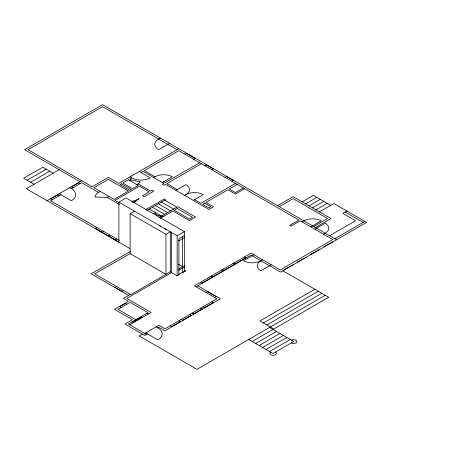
<?xml version="1.0" encoding="UTF-8"?>
<svg xmlns="http://www.w3.org/2000/svg" width="474" height="474" viewBox="0 0 474 474"><rect width="100%" height="100%" fill="white"/><g stroke="black" fill="none" stroke-linecap="round" stroke-linejoin="round"><path stroke-width="0.71" d="M170.296 271.857L170.296 231.827L165.965 234.334L165.965 274.357L130.113 253.655L94.658 273.818L130.788 294.668L170.296 271.857L177.157 275.815L178.894 274.813L178.894 238.789L184.38 235.619L184.38 231.62L126.108 197.972L118.885 202.143L118.885 242.167L26.301 188.717L59.232 169.71M184.38 271.643L184.38 235.619M270.695 352.17L270.304 352.466A3.271 1.884 0 0 0 271.258 354.955A3.271 1.884 0 0 0 275.637 354.623A3.271 1.884 0 0 0 275.441 352.075M153.055 214.005L155.419 212.565L156.017 214.787L163.34 216.499M27.166 180.215L46.233 169.206M30.632 182.217L49.699 171.209M47.098 200.727L81.759 180.713M50.854 198.89L57.787 194.891M71.651 186.886L78.583 182.881M60.962 194.725L50.564 200.727L119.318 240.419M69.631 187.716L71.361 188.717L81.759 182.715L98.515 192.391L100.251 191.389M160.331 138.023L158.6 139.018A13.071 7.548 0 0 0 158.6 149.695L169.573 143.355M178.817 148.694L118.737 183.385L108.339 177.377L92.163 186.72L28.031 149.695L102.562 106.668L177.086 149.695M139.243 171.541L150.222 177.88A13.071 7.548 0 0 1 131.736 177.88L129.71 179.048L131.156 179.883L140.245 181.998A9.806 5.658 0 0 1 138.088 183.882L136.79 184.635M140.979 172.542L143 171.375L163.797 183.385L162.357 184.214L164.087 185.216L165.533 184.38L208.862 209.401L213.484 206.729L205.971 202.392L227.929 189.719L235.436 194.056L244.679 188.717M129.858 180.63L131.156 179.883M98.515 192.391A12.253 7.074 0 0 0 94.942 197.018L107.183 197.391L108.913 196.39M184.884 154.198L186.62 153.197M153.689 177.543L154.986 176.796A12.253 7.074 0 0 1 172.323 176.796L162.357 182.549M193.552 159.199L195.282 158.198M131.938 201.776L133.757 200.727L134.409 201.1M199.619 162.701L165.1 182.632L163.654 181.797M132.554 202.173L138.74 198.6L139.172 198.849L132.987 202.422M133.656 202.783L135.493 201.728L134.841 201.349M201.349 163.702L166.83 183.634L177.229 189.636M96.785 227.407L95.049 228.409L129.817 248.477M204.815 165.704L206.551 164.703M101.987 232.414L103.717 231.413M175.931 190.388L185.897 184.635A12.253 7.074 0 0 1 185.897 194.642L184.599 195.389M211.748 169.71L213.484 168.708M145.506 209.786L164.229 198.973L165.533 199.726L146.928 210.468M108.048 235.916L109.784 234.914M114.986 239.915L116.717 238.914M225.037 177.377L226.773 176.375M159.063 217.471L177.661 206.729L195.572 217.068L189.505 220.57L172.897 210.983L160.188 218.324M193.262 200.395L203.228 194.642A12.253 7.074 0 0 0 185.897 194.642M231.97 181.382L233.706 180.381M235.436 183.385L200.917 203.31L194.565 199.643M237.172 184.38L229.226 188.972L235.436 192.557L243.381 187.971M177.157 275.815L177.157 235.791L184.38 231.62M114.892 287.499L116.628 286.497M121.824 291.504L123.56 290.503M277.539 205.686L293.139 196.68L330.976 218.532L315.382 227.538M279.245 206.676L293.139 198.653L327.564 218.532L313.675 226.548M130.356 294.419L123.358 298.454L128.371 301.351L114.507 309.356L132.418 319.695L124.976 323.991L144.718 335.468L147.461 333.886M178.894 268.811L184.38 265.641M184.38 266.975L178.894 270.144L178.461 269.896M119.703 306.69L125.48 303.354M302.092 201.853L313.355 195.347L330.686 205.355M182.757 272.082L178.461 274.565L178.894 274.813M185.684 270.891L182.65 272.645L182.65 236.621M305.558 203.856L316.822 197.35M309.024 205.852L320.288 199.353M312.49 207.855L323.754 201.349M315.957 209.858L327.22 203.352M302.116 221.879L303.852 220.878A12.253 7.074 0 0 1 321.182 220.878L310.784 226.886M319.423 211.86L333.868 203.518L366.58 222.407L280.501 272.106L251.036 255.095L196.153 286.782M129.734 324.749L151.046 312.443L126.825 298.454L171.6 272.603L171.6 232.58M201.64 283.28L212.038 277.278M212.903 276.775L223.301 270.773M224.172 270.269L234.571 264.267M235.436 263.769L245.834 257.761M253.922 254.763L243.523 260.765A12.253 7.074 0 0 0 249.016 262.596L250.592 262.78A12.253 7.074 0 0 0 260.854 260.765L262.59 259.764M314.801 229.203L325.2 223.201A12.253 7.074 0 0 1 325.2 233.208L323.469 234.209M205.971 292.452L207.707 291.451M346.938 211.066L342.892 213.401L355.601 220.742L329.608 235.75M142.407 334.134L139.226 335.971L197.018 369.335L325.247 295.272M135.884 319.695L117.973 309.356L130.101 302.353L148.012 312.692L128.436 323.991L144.724 333.465L158.867 325.294L164.952 328.808L216.95 298.792L194.417 285.781L251.036 253.092L280.211 269.937L332.784 239.583L300.285 220.825L291.042 226.157L289.744 225.411L298.987 220.072L178.817 150.696L144.297 170.622L154.986 176.796M156.13 326.876L157.86 327.878L158.867 327.297L164.952 330.811L220.416 298.792L197.883 285.781M214.639 297.453L216.369 296.457M271.258 264.77L260.854 270.773A12.253 7.074 0 0 1 260.854 260.765M171.6 326.639L180.262 321.639M182.573 320.306L191.241 315.299M193.552 313.966L202.214 308.965M204.525 307.626L213.193 302.625M334.804 238.754L364.85 221.405M314.849 289.264L259.959 320.951L273.83 328.962L328.713 297.275L282.812 270.773M263.425 322.954L318.315 291.267M266.892 324.957L321.781 293.27M252.192 341.481L272.988 329.477M255.658 343.484L276.455 331.48M259.124 345.487L279.921 333.477M262.59 347.489L283.387 335.479M266.056 349.486L286.853 337.482M269.522 351.489L290.319 339.485M130.113 253.655L130.113 213.632L134.48 211.149M130.356 251.534L91.18 273.806L128.614 295.421M184.38 237.622L178.894 240.739L178.449 240.484M291.492 340.16L292.008 339.935A3.271 1.884 0 0 1 296.321 340.486A3.271 1.884 0 0 1 295.74 343.01A3.271 1.884 0 0 1 291.332 342.903M345.202 212.068L363.114 222.407M336.54 239.749L102.562 104.665L24.565 149.695L80.029 181.714M186.329 153.363L194.998 158.363M206.261 164.869L213.193 168.874M226.483 176.547L233.415 180.547M332.784 241.918L323.831 246.758L324.115 246.924M319.494 249.591L310.541 254.425L310.831 254.597M306.21 257.264L297.251 262.098L297.542 262.264M292.92 264.936L283.967 269.771L284.252 269.937M130 176.879L131.736 177.88M138.088 183.882L150.513 191.052L151.953 190.222L153.689 191.223L144.155 196.722L142.425 195.721L149.209 191.804L139.534 186.217L114.981 200.395L119.217 202.836M164.739 200.182L176.873 207.185M161.486 202.06L173.62 209.064M158.452 203.814L170.587 210.817M155.419 205.562L167.553 212.565M244.388 256.932L246.124 257.927M152.391 207.316L164.519 214.319M149.357 209.064L161.486 216.067M233.99 262.934L235.726 263.935M233.125 263.431L234.861 264.433M159.756 225.743L160.55 226.199M164.952 228.746L166.688 229.742M118.885 202.143L177.157 235.791M107.183 197.391L119.335 204.407M78.293 182.715L80.029 183.716M130.113 213.632L165.965 234.334M222.727 269.439L224.457 270.441M221.862 269.937L223.592 270.938M53.165 173.211L42.767 167.203L23.7 178.212L34.098 184.214M71.361 186.72L73.097 187.716M211.463 275.939L213.193 276.94M210.592 276.443L212.328 277.444M59.232 193.724L71.361 200.727A14.706 8.491 0 0 0 71.361 188.717M178.325 264.142L182.65 266.643M57.496 194.725L59.232 195.726M184.303 270.263L185.535 270.98M183.373 271.726L183.805 271.975M200.194 282.445L201.93 283.446M50.564 198.725L52.3 199.726M207.416 291.617L216.085 296.623M269.522 327.475L293.785 341.481L272.988 353.491L248.726 339.485M95.339 228.243L102.271 232.248M108.339 235.75L115.271 239.749M211.748 301.79L213.484 302.791M203.085 306.796L204.815 307.798M200.775 308.13L202.505 309.131M192.106 313.13L193.842 314.132M189.796 314.463L191.532 315.465M181.127 319.47L182.863 320.471M178.817 320.803L180.553 321.805M115.182 287.333L122.114 291.332M170.154 325.81L171.884 326.805M146.857 313.355L148.161 314.108M125.195 303.182L126.925 304.184M119.418 306.518L121.148 307.519M137.614 318.694L138.912 319.446M145.731 332.884L157.86 339.888A14.706 8.491 0 0 0 157.86 327.878M144.724 333.465L146.454 334.466M108.339 179.379L93.893 187.716L114.115 199.394L128.555 191.052L108.339 179.379M121.48 183.799L120.035 184.635L129.858 190.305L131.304 189.47L121.48 183.799M128.413 179.794L122.778 183.047L132.602 188.717L138.236 185.464L128.413 179.794M177.229 208.483L174.195 210.231L189.505 219.071L192.539 217.323L177.229 208.483M204.673 203.145L202.653 204.312L208.862 207.896L210.883 206.729L204.673 203.145M141.696 316.798L132.453 322.136L132.957 322.427L142.2 317.088L141.696 316.798"/></g></svg>
